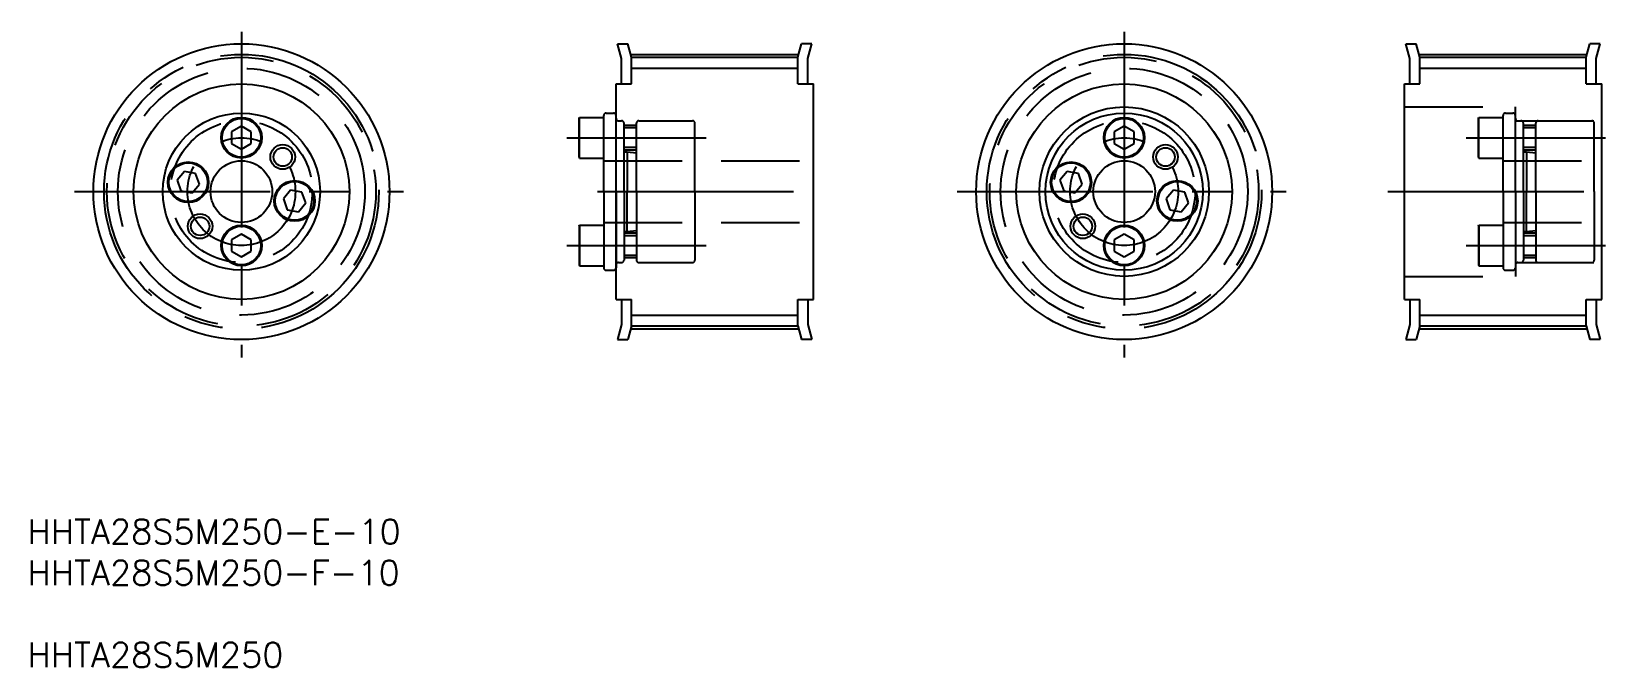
# Model space of a CAD drawing. Extents: x 16 to 273, y 25 to 128.
import ezdxf

# ---------------------------------------------------------------- set-up
doc = ezdxf.new("R2010")
doc.units = 0
doc.header["$PDMODE"] = 1
doc.linetypes.add('CENTER', pattern=[50.8, 31.75, -6.35, 6.35, -6.35])
doc.linetypes.add('DASHED', pattern=[19.05, 12.7, -6.35])
doc.layers.get('0').update_dxf_attribs({"linetype": 'CONTINUOUS'})
doc.layers.add('CENTER', color=1, linetype='CENTER')
doc.styles.add('MISUMI', font='txt.shx')

# ---------------------------------------------------------------- blocks, each defined once
blk = doc.blocks.new('*U5')
at = {"color": 7, "linetype": 'CONTINUOUS', "style": 'MISUMI'}
for s, p in [('HHTA28S5M250-E-10', (15.05, 44.96)), ('HHTA28S5M250-F-10', (15.05, 38.29)), ('HHTA28S5M250', (15.05, 24.96))]:
    blk.add_text(s, height=4, dxfattribs=at).set_placement(p)

msp = doc.modelspace()

# ---------------------------------------------------------------- linework, layer by layer
at = {"color": 7, "linetype": 'CONTINUOUS'}
for p, q in [((111.37, 123.73), (110.72, 126.14)), ((110.72, 126.14), (112.38, 126.14)), ((111.37, 119.64), (111.37, 123.73)), ((112.97, 123.94), (112.38, 126.14)), ((112.97, 123.94), (139.97, 123.94)), ((112.97, 119.64), (112.97, 123.94)), ((139.97, 123.94), (140.56, 126.14)), ((139.97, 119.64), (139.97, 123.94)), ((142.21, 126.14), (140.56, 126.14)), ((141.57, 123.73), (142.21, 126.14)), ((141.57, 119.64), (141.57, 123.73)), ((239.19, 123.73), (238.55, 126.14)), ((238.55, 126.14), (240.2, 126.14)), ((239.19, 119.64), (239.19, 123.73)), ((240.79, 123.94), (240.2, 126.14)), ((240.79, 123.94), (267.79, 123.94)), ((240.79, 119.64), (240.79, 123.94)), ((267.79, 123.94), (268.38, 126.14)), ((267.79, 119.64), (267.79, 123.94)), ((270.04, 126.14), (268.38, 126.14)), ((269.39, 123.73), (270.04, 126.14)), ((269.39, 119.64), (269.39, 123.73)), ((110.47, 84.64), (110.47, 119.64)), ((110.47, 119.64), (112.97, 119.64)), ((139.97, 119.64), (142.47, 119.64)), ((142.47, 84.64), (142.47, 119.64)), ((238.29, 84.64), (238.29, 119.64)), ((238.29, 119.64), (240.79, 119.64)), ((267.79, 119.64), (270.29, 119.64)), ((270.29, 84.64), (270.29, 119.64)), ((104.47, 114.03), (104.56, 114.19)), ((104.47, 107.76), (104.47, 114.03)), ((104.56, 107.59), (104.56, 114.19)), ((104.56, 114.19), (108.47, 114.19)), ((108.47, 102.14), (108.47, 114.49)), ((108.47, 107.59), (108.47, 114.19)), ((108.87, 114.89), (110.07, 114.89)), ((110.47, 102.14), (110.47, 114.49)), ((49.73, 112.74), (48.13, 111.82)), ((48.13, 111.82), (48.13, 109.97)), ((51.33, 111.82), (49.73, 112.74)), ((51.33, 109.97), (51.33, 111.82)), ((108.47, 108.89), (108.47, 112.89)), ((192.86, 112.74), (191.26, 111.82)), ((191.26, 111.82), (191.26, 109.97)), ((194.46, 111.82), (192.86, 112.74)), ((194.46, 109.97), (194.46, 111.82)), ((48.13, 109.97), (49.73, 109.05)), ((49.73, 109.05), (51.33, 109.97)), ((108.47, 108.32), (108.47, 108.32)), ((191.26, 109.97), (192.86, 109.05)), ((192.86, 109.05), (194.46, 109.97)), ((104.47, 107.76), (104.56, 107.59)), ((104.56, 107.59), (108.47, 107.59)), ((40.48, 105.4), (39.29, 103.98)), ((39.29, 103.98), (39.92, 102.25)), ((42.3, 105.08), (40.48, 105.4)), ((41.74, 101.93), (42.93, 103.34)), ((42.93, 103.34), (42.3, 105.08)), ((108.47, 105.23), (108.47, 105.23)), ((183.61, 105.4), (182.43, 103.98)), ((182.43, 103.98), (183.06, 102.25)), ((185.43, 105.08), (183.61, 105.4)), ((184.88, 101.93), (186.06, 103.34)), ((186.06, 103.34), (185.43, 105.08)), ((39.92, 102.25), (41.74, 101.93)), ((57.71, 102.36), (56.53, 100.95)), ((56.53, 100.95), (57.16, 99.21)), ((59.53, 102.04), (57.71, 102.36)), ((60.16, 100.3), (59.53, 102.04)), ((108.47, 102.14), (108.47, 89.79)), ((110.47, 102.14), (110.47, 89.79)), ((183.06, 102.25), (184.88, 101.93)), ((200.85, 102.36), (199.66, 100.95)), ((199.66, 100.95), (200.29, 99.21)), ((202.67, 102.04), (200.85, 102.36)), ((203.3, 100.3), (202.67, 102.04)), ((57.16, 99.21), (58.98, 98.89)), ((58.98, 98.89), (60.16, 100.3)), ((200.29, 99.21), (202.11, 98.89)), ((202.11, 98.89), (203.3, 100.3)), ((104.47, 96.53), (104.56, 96.69)), ((104.47, 96.53), (104.47, 90.26)), ((104.56, 96.69), (108.47, 96.69)), ((104.56, 96.69), (104.56, 90.09)), ((108.47, 96.69), (108.47, 90.09)), ((108.47, 95.39), (108.47, 91.39)), ((49.73, 95.24), (48.13, 94.32)), ((48.13, 94.32), (48.13, 92.47)), ((51.33, 94.32), (49.73, 95.24)), ((51.33, 92.47), (51.33, 94.32)), ((192.86, 95.24), (191.26, 94.32)), ((191.26, 94.32), (191.26, 92.47)), ((194.46, 94.32), (192.86, 95.24)), ((194.46, 92.47), (194.46, 94.32)), ((48.13, 92.47), (49.73, 91.55)), ((49.73, 91.55), (51.33, 92.47)), ((104.47, 90.26), (104.56, 90.09)), ((191.26, 92.47), (192.86, 91.55)), ((192.86, 91.55), (194.46, 92.47)), ((104.56, 90.09), (108.47, 90.09)), ((108.87, 89.39), (110.07, 89.39)), ((110.47, 84.64), (112.97, 84.64)), ((111.37, 84.64), (111.37, 80.56)), ((112.97, 80.34), (112.97, 84.64)), ((139.97, 80.34), (139.97, 84.64)), ((139.97, 84.64), (142.47, 84.64)), ((141.57, 84.64), (141.57, 80.56)), ((238.29, 84.64), (240.79, 84.64)), ((239.19, 84.64), (239.19, 80.56)), ((240.79, 80.34), (240.79, 84.64)), ((267.79, 80.34), (267.79, 84.64)), ((267.79, 84.64), (270.29, 84.64)), ((269.39, 84.64), (269.39, 80.56)), ((111.37, 80.56), (110.72, 78.14)), ((112.97, 80.34), (112.38, 78.14)), ((112.97, 80.34), (139.97, 80.34)), ((139.97, 80.34), (140.56, 78.14)), ((141.57, 80.56), (142.21, 78.14)), ((239.19, 80.56), (238.55, 78.14)), ((240.79, 80.34), (240.2, 78.14)), ((240.79, 80.34), (267.79, 80.34)), ((267.79, 80.34), (268.38, 78.14)), ((269.39, 80.56), (270.04, 78.14)), ((110.72, 78.14), (112.38, 78.14)), ((142.21, 78.14), (140.56, 78.14)), ((238.55, 78.14), (240.2, 78.14)), ((270.04, 78.14), (268.38, 78.14))]:
    msp.add_line(p, q, dxfattribs=at)
at = {"color": 3, "linetype": 'CONTINUOUS'}
for p, q in [((112.97, 122.17), (139.97, 122.17)), ((240.79, 122.17), (267.79, 122.17)), ((112.97, 82.11), (139.97, 82.11)), ((240.79, 82.11), (267.79, 82.11))]:
    msp.add_line(p, q, dxfattribs=at)
at = {"color": 3, "linetype": 'DASHED'}
for p, q in [((110.88, 113.64), (111.37, 113.64)), ((114.17, 113.64), (122.87, 113.64)), ((238.29, 115.89), (256.29, 115.89)), ((250.29, 114.03), (250.39, 114.19)), ((250.29, 107.76), (250.29, 114.03)), ((250.39, 107.59), (250.39, 114.19)), ((250.39, 114.19), (254.29, 114.19)), ((254.29, 102.14), (254.29, 114.49)), ((254.29, 107.59), (254.29, 114.19)), ((254.69, 114.89), (255.89, 114.89)), ((256.29, 113.64), (256.29, 115.89)), ((256.29, 102.14), (256.29, 114.49)), ((256.29, 113.64), (270.29, 113.64)), ((256.7, 113.64), (257.19, 113.64)), ((259.99, 113.64), (268.69, 113.64)), ((111.77, 102.14), (111.77, 113.24)), ((113.77, 112.89), (111.77, 112.89)), ((113.77, 112.49), (111.77, 112.49)), ((113.77, 102.14), (113.77, 113.24)), ((123.27, 102.14), (123.27, 113.24)), ((254.29, 108.89), (254.29, 112.89)), ((257.59, 102.14), (257.59, 113.24)), ((259.59, 112.89), (257.59, 112.89)), ((259.59, 112.49), (257.59, 112.49)), ((259.59, 102.14), (259.59, 113.24)), ((269.09, 102.14), (269.09, 113.24)), ((113.77, 109.29), (111.77, 109.29)), ((113.77, 108.89), (111.77, 108.89)), ((111.77, 108.59), (112.27, 108.59)), ((112.27, 108.59), (112.27, 102.14)), ((112.27, 108.59), (113.77, 108.44)), ((254.29, 108.32), (254.29, 108.32)), ((259.59, 109.29), (257.59, 109.29)), ((259.59, 108.89), (257.59, 108.89)), ((257.59, 108.59), (258.09, 108.59)), ((258.09, 108.59), (258.09, 102.14)), ((258.09, 108.59), (259.59, 108.44)), ((108.47, 107.14), (142.47, 107.14)), ((250.29, 107.76), (250.39, 107.59)), ((250.39, 107.59), (254.29, 107.59)), ((254.29, 107.14), (269.09, 107.14)), ((254.29, 105.23), (254.29, 105.23)), ((111.77, 102.14), (111.77, 91.04)), ((112.27, 95.69), (112.27, 102.14)), ((113.77, 102.14), (113.77, 91.04)), ((123.27, 102.14), (123.27, 91.04)), ((254.29, 102.14), (254.29, 89.79)), ((256.29, 102.14), (256.29, 89.79)), ((257.59, 102.14), (257.59, 91.04)), ((258.09, 95.69), (258.09, 102.14)), ((259.59, 102.14), (259.59, 91.04)), ((269.09, 102.14), (269.09, 91.04)), ((108.47, 97.14), (142.47, 97.14)), ((111.77, 95.69), (112.27, 95.69)), ((113.77, 95.39), (111.77, 95.39)), ((112.27, 95.69), (113.77, 95.84)), ((250.29, 96.53), (250.39, 96.69)), ((250.29, 96.53), (250.29, 90.26)), ((250.39, 96.69), (254.29, 96.69)), ((250.39, 96.69), (250.39, 90.09)), ((254.29, 97.14), (269.09, 97.14)), ((254.29, 96.69), (254.29, 90.09)), ((254.29, 95.39), (254.29, 91.39)), ((257.59, 95.69), (258.09, 95.69)), ((259.59, 95.39), (257.59, 95.39)), ((258.09, 95.69), (259.59, 95.84)), ((113.77, 94.99), (111.77, 94.99)), ((259.59, 94.99), (257.59, 94.99)), ((110.88, 90.64), (111.37, 90.64)), ((113.77, 91.79), (111.77, 91.79)), ((113.77, 91.39), (111.77, 91.39)), ((114.17, 90.64), (122.87, 90.64)), ((250.29, 90.26), (250.39, 90.09)), ((256.29, 90.64), (256.29, 88.39)), ((256.29, 90.64), (270.29, 90.64)), ((256.7, 90.64), (257.19, 90.64)), ((259.59, 91.79), (257.59, 91.79)), ((259.59, 91.39), (257.59, 91.39)), ((259.99, 90.64), (268.69, 90.64)), ((238.29, 88.39), (256.29, 88.39)), ((250.39, 90.09), (254.29, 90.09)), ((254.69, 89.39), (255.89, 89.39))]:
    msp.add_line(p, q, dxfattribs=at)
at = {"color": 7, "linetype": 'CONTINUOUS'}
for centre, radius in [((49.73, 102.14), 24), ((192.86, 102.14), 24), ((49.73, 102.14), 17.5), ((192.86, 102.14), 17.5), ((49.73, 102.14), 12.75), ((49.73, 110.89), 3.3), ((49.73, 110.89), 3.14), ((192.86, 102.14), 13.75), ((192.86, 102.14), 12.75), ((192.86, 110.89), 3.3), ((192.86, 110.89), 3.14), ((56.43, 107.77), 1.5), ((199.56, 107.77), 2), ((199.56, 107.77), 1.5), ((49.73, 102.14), 5), ((184.24, 103.66), 3.3), ((184.24, 103.66), 3.14), ((192.86, 102.14), 5), ((58.35, 100.63), 3.3), ((58.35, 100.63), 3.14), ((201.48, 100.63), 3.3), ((201.48, 100.63), 3.14), ((43.03, 96.52), 1.5), ((186.16, 96.52), 2), ((186.16, 96.52), 1.5), ((49.73, 93.39), 3.3), ((49.73, 93.39), 3.14), ((192.86, 93.39), 3.3), ((192.86, 93.39), 3.14)]:
    msp.add_circle(centre, radius, dxfattribs=at)
at = {"color": 3, "linetype": 'DASHED'}
for centre, radius in [((49.73, 102.14), 21.8), ((192.86, 102.14), 21.8), ((49.73, 102.14), 20.03), ((192.86, 102.14), 20.03), ((49.73, 102.14), 11.5), ((192.86, 102.14), 11.5)]:
    msp.add_circle(centre, radius, dxfattribs=at)
at = {"color": 3}
for centre in [(56.43, 107.77), (43.03, 96.52)]:
    msp.add_circle(centre, 2, dxfattribs=at)
at = {"color": 7}
for radius in [3.3, 3.14]:
    msp.add_circle((41.11, 103.66), radius, dxfattribs=at)
at = {"color": 7, "linetype": 'CONTINUOUS'}
for centre, start, end in [((108.87, 114.49), 90, 180), ((110.07, 114.49), 0, 90), ((108.87, 89.79), 180, 270), ((110.07, 89.79), 270, 0)]:
    msp.add_arc(centre, 0.4, start, end, dxfattribs=at)
at = {"color": 3, "linetype": 'DASHED'}
for centre, radius, start, end in [((110.88, 114.05), 0.41, 180, 270), ((111.37, 113.24), 0.4, 0, 90), ((114.17, 113.24), 0.4, 90, 180), ((122.87, 113.24), 0.4, 0, 90), ((254.69, 114.49), 0.4, 90, 180), ((255.89, 114.49), 0.4, 0, 90), ((256.7, 114.05), 0.41, 180, 270), ((257.19, 113.24), 0.4, 0, 90), ((259.99, 113.24), 0.4, 90, 180), ((268.69, 113.24), 0.4, 0, 90), ((110.88, 90.23), 0.41, 90, 180), ((111.37, 91.04), 0.4, 270, 0), ((114.17, 91.04), 0.4, 180, 270), ((122.87, 91.04), 0.4, 270, 0), ((256.7, 90.23), 0.41, 90, 180), ((257.19, 91.04), 0.4, 270, 0), ((259.99, 91.04), 0.4, 180, 270), ((268.69, 91.04), 0.4, 270, 0), ((254.69, 89.79), 0.4, 180, 270), ((255.89, 89.79), 0.4, 270, 0)]:
    msp.add_arc(centre, radius, start, end, dxfattribs=at)
at = {"color": 7, "linetype": 'CONTINUOUS'}
for p in [(199.34, 126.85), (197.34, 124.35), (200.64, 121.65), (201.14, 121.65), (200.64, 113.05), (201.14, 113.05), (197.34, 110.35), (197.34, 106.6), (199.34, 107.85)]:
    msp.add_point(p, dxfattribs=at)
at = {"layer": 'CENTER', "color": 1, "linetype": 'CENTER'}
for p, q in [((49.73, 128.09), (49.73, 75.22)), ((192.86, 128.09), (192.86, 75.22)), ((112.97, 124.42), (139.97, 124.42)), ((240.79, 124.42), (267.79, 124.42)), ((102.47, 110.89), (125.07, 110.89)), ((248.29, 110.89), (270.89, 110.89)), ((22.64, 102.14), (75.99, 102.14)), ((107.47, 102.14), (145.47, 102.14)), ((165.77, 102.14), (219.13, 102.14)), ((235.62, 102.14), (273.29, 102.14)), ((102.47, 93.39), (125.07, 93.39)), ((248.29, 93.39), (270.89, 93.39)), ((112.97, 79.86), (139.97, 79.86)), ((240.79, 79.86), (267.79, 79.86))]:
    msp.add_line(p, q, dxfattribs=at)
for centre, radius in [((49.73, 102.14), 22.28), ((192.86, 102.14), 22.28), ((49.73, 102.14), 8.75), ((192.86, 102.14), 8.75)]:
    msp.add_circle(centre, radius, dxfattribs=at)

# ---------------------------------------------------------------- block references
at = {"color": 7, "linetype": 'CONTINUOUS'}
msp.add_blockref('*U5', (0, 0), dxfattribs=at)

doc.saveas('drawing.dxf')
